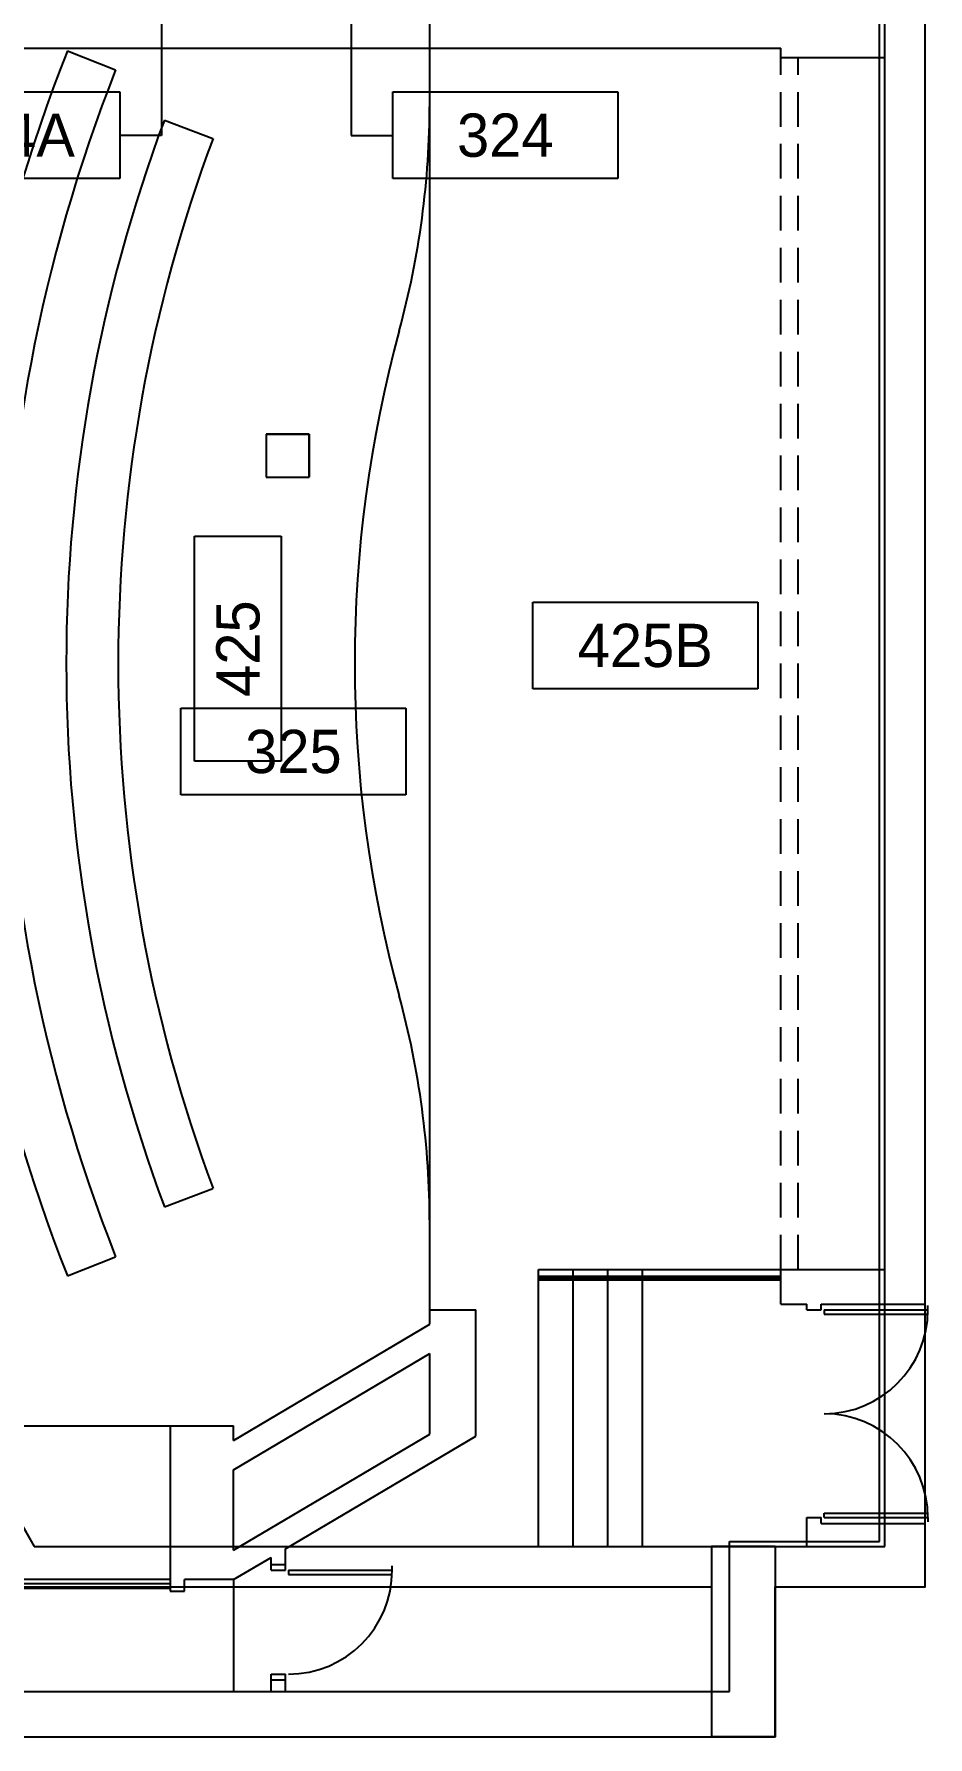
# Model space of a CAD drawing. Header units: inches. Extents: x -219 to 4035, y -10 to 4981.
# Drawn here: x 3650 to 3960, y 2234 to 2825 of the extents above; entities that cross this region are included whole.
import ezdxf
from ezdxf.enums import TextEntityAlignment as Align

# ---------------------------------------------------------------- set-up
doc = ezdxf.new("R2010")
doc.units = ezdxf.units.IN
doc.header["$LTSCALE"] = 48
doc.header["$MEASUREMENT"] = 0
doc.linetypes.add('HIDDEN', pattern=[0.375, 0.25, -0.125])
doc.layers.get('0').update_dxf_attribs({"color": 13, "linetype": 'CONTINUOUS'})
for name, color, linetype in [('F1-BLDG3', 161, 'CONTINUOUS'), ('F2-BLDG1', 7, 'CONTINUOUS'), ('F3-BLDG1', 7, 'CONTINUOUS'), ('F3-BLDG2', 2, 'HIDDEN'), ('F3-DOOR1', 3, 'CONTINUOUS'), ('f3-handrail', 3, 'CONTINUOUS'), ('F3-RMNOS', 3, 'CONTINUOUS'), ('F3-STAIR1', 24, 'CONTINUOUS'), ('F4-BLDG1', 7, 'CONTINUOUS'), ('F4-BLDG3', 161, 'CONTINUOUS'), ('F4-BLDG4', 2, 'CONTINUOUS'), ('F4-DOOR1', 3, 'CONTINUOUS'), ('F4-DOORJMB', 32, 'CONTINUOUS'), ('F4-RMNOS', 3, 'CONTINUOUS'), ('F5-BLDG3', 161, 'CONTINUOUS'), ('F6-BLDG1', 7, 'CONTINUOUS')]:
    doc.layers.add(name, color=color, linetype=linetype)
doc.layers.add('F2-COLUMN1', color=8, linetype='CONTINUOUS', plot=False)
doc.layers.add('F3-COLUMN1', color=8, linetype='CONTINUOUS', plot=False)
doc.styles.add('ORIG-RMNOS', font='noting.shx')

# ---------------------------------------------------------------- blocks, each defined once
blk = doc.blocks.new('L-20C13')
for p, q in [((-7.5, 7.5), (-7.5, -7.5)), ((-7.5, 7.5), (7.5, 7.5)), ((7.5, 7.5), (7.5, -7.5)), ((-7.5, -7.5), (7.5, -7.5))]:
    blk.add_line(p, q)
blk = doc.blocks.new('L-20C11')
for p, q in [((-11, 11), (11, 11)), ((-11, 11), (-11, -55)), ((11, 11), (11, -55)), ((-11, -55), (11, -55))]:
    blk.add_line(p, q)
blk = doc.blocks.new('ADR-36DL')
for p, q in [((0, 37), (-1.5, 37)), ((0, 1), (0, 37)), ((1.5, 1), (1.5, 36.97)), ((70.5, 1), (70.5, 36.97)), ((72, 1), (72, 37)), ((72, 37), (73.5, 37)), ((0, 1), (1.5, 1)), ((72, 1), (70.5, 1))]:
    blk.add_line(p, q)
for centre, start, end in [((0, 1), 0, 90), ((72, 1), 90, 180)]:
    blk.add_arc(centre, 36, start, end)
blk = doc.blocks.new('ADR-36L')
for p, q in [((0, 37), (-1.5, 37)), ((0, 1), (0, 37)), ((1.5, 1), (1.5, 36.97)), ((0, 1), (1.5, 1))]:
    blk.add_line(p, q)
blk.add_arc((0, 1), 36, 0, 90)
blk = doc.blocks.new('rmnos')
at = {"color": 11}
for p, q in [((-0.40625, 0.15625), (0.40625, 0.15625)), ((-0.40625, -0.15625), (-0.40625, 0.15625)), ((0.40625, 0.15625), (0.40625, -0.15625)), ((0.40625, -0.15625), (-0.40625, -0.15625))]:
    blk.add_line(p, q, dxfattribs=at)
at = {"color": 9, "style": 'ORIG-RMNOS'}
blk.add_attdef('ROOM', text='', height=0.15625, dxfattribs=at).set_placement((0, 0), align=Align.MIDDLE)

msp = doc.modelspace()

# ---------------------------------------------------------------- linework, layer by layer
at = {"layer": 'F1-BLDG3'}
for p, q in [((3959, 2286.5), (3959, 2926.5)), ((3151, 2286.5), (3885, 2286.5)), ((3885, 2286.5), (3885, 2234.5)), ((3907, 2234.5), (3907, 2286.5)), ((3907, 2286.5), (3959, 2286.5)), ((3885, 2234.5), (3907, 2234.5))]:
    msp.add_line(p, q, dxfattribs=at)
at = {"layer": 'F2-BLDG1'}
for p, q in [((3959, 2286.5), (3959, 2926.5)), ((3945, 2300.5), (3945, 2912.5)), ((3745.5, 2686), (3730.5, 2686)), ((3730.5, 2686), (3730.5, 2671)), ((3745.5, 2671), (3745.5, 2686)), ((3730.5, 2671), (3745.5, 2671)), ((3650.08, 2300.5), (3945, 2300.5)), ((3151, 2286.5), (3885, 2286.5)), ((3885, 2286.5), (3885, 2234.5)), ((3907, 2286.5), (3959, 2286.5)), ((3907, 2234.5), (3907, 2286.5)), ((3885, 2234.5), (3907, 2234.5))]:
    msp.add_line(p, q, dxfattribs=at)
msp.add_arc((4187, 2606.5), 618, 150.32065, 209.67935, dxfattribs=at)
at = {"layer": 'F3-BLDG1'}
for p, q in [((3959, 2384.5), (3959, 2828.5)), ((3606.96, 2819.75), (3909, 2819.75)), ((3909, 2816.5), (3909, 2819.75)), ((3909, 2816.5), (3945, 2816.5)), ((3945, 2396.5), (3945, 2816.5)), ((3745.5, 2686), (3730.5, 2686)), ((3730.5, 2686), (3730.5, 2671)), ((3745.5, 2671), (3745.5, 2686)), ((3730.5, 2671), (3745.5, 2671)), ((3909, 2396.5), (3945, 2396.5)), ((3909, 2384.5), (3909, 2396.5)), ((3909, 2384.5), (3918, 2384.5)), ((3918, 2382.5), (3918, 2384.5)), ((3923, 2382.5), (3923, 2384.5)), ((3923, 2384.5), (3959, 2384.5)), ((3918, 2382.5), (3923, 2382.5)), ((3918, 2310.5), (3923, 2310.5)), ((3918, 2300.5), (3918, 2310.5)), ((3923, 2308.5), (3923, 2310.5)), ((3923, 2308.5), (3959, 2308.5)), ((3959, 2286.5), (3959, 2308.5)), ((3650.08, 2300.5), (3918, 2300.5)), ((3151, 2286.5), (3885, 2286.5)), ((3885, 2286.5), (3885, 2234.5)), ((3907, 2286.5), (3959, 2286.5)), ((3907, 2234.5), (3907, 2286.5)), ((3885, 2234.5), (3907, 2234.5))]:
    msp.add_line(p, q, dxfattribs=at)
msp.add_arc((4187, 2606.5), 618, 159.81425, 209.67935, dxfattribs=at)
at = {"layer": 'F3-BLDG2'}
for p, q in [((3909, 2396.5), (3909, 2816.5)), ((3915, 2396.5), (3915, 2816.5))]:
    msp.add_line(p, q, dxfattribs=at)
at = {"layer": 'f3-handrail', "const_width": 2}
msp.add_lwpolyline([(3825, 2393.5), (3909, 2393.5)], dxfattribs=at)
at = {"layer": 'F3-RMNOS', "color": 4}
for p, q in [((3694.28, 2857.45), (3694.28, 2789.49)), ((3760.02, 2857.45), (3760.02, 2789.49)), ((3694.28, 2789.49), (3679.83, 2789.49)), ((3760.02, 2789.49), (3774.46, 2789.49))]:
    msp.add_line(p, q, dxfattribs=at)
at = {"layer": 'F3-STAIR1'}
for p, q in [((3825, 2300.5), (3825, 2396.5)), ((3825, 2396.5), (3909, 2396.5)), ((3837, 2300.5), (3837, 2396.5)), ((3849, 2300.5), (3849, 2396.5)), ((3861, 2300.5), (3861, 2396.5))]:
    msp.add_line(p, q, dxfattribs=at)
at = {"layer": 'F4-BLDG1'}
for p, q in [((3959, 2286.5), (3959, 2926.5)), ((3943.25, 2302.25), (3943.25, 2910.75)), ((3787.25, 2377.5), (3787.25, 2382.5)), ((3787.25, 2382.5), (3803.25, 2382.5)), ((3803.25, 2338.75), (3803.25, 2382.5)), ((3719.25, 2337.25), (3787.25, 2377.5)), ((3697.25, 2342.25), (3719.25, 2342.25)), ((3697.25, 2342.25), (3697.25, 2285.02)), ((3719.25, 2337.25), (3719.25, 2342.25)), ((3737.25, 2299.68), (3803.25, 2338.75)), ((3891.25, 2302.25), (3943.25, 2302.25)), ((3891.25, 2250.25), (3891.25, 2302.25)), ((3719.25, 2289.02), (3732.25, 2296.72)), ((3732.25, 2294.25), (3732.25, 2296.72)), ((3737.25, 2294.25), (3737.25, 2299.68)), ((3732.25, 2294.25), (3737.25, 2294.25)), ((3697.25, 2285.02), (3702.25, 2285.02)), ((3702.25, 2285.02), (3702.25, 2289.02)), ((3719.25, 2289.02), (3702.25, 2289.02)), ((3907, 2286.5), (3959, 2286.5)), ((3907, 2234.5), (3907, 2286.5)), ((3732.25, 2250.25), (3732.25, 2254.25)), ((3732.25, 2254.25), (3737.25, 2254.25)), ((3737.25, 2250.25), (3737.25, 2254.25)), ((3151.75, 2250.25), (3732.25, 2250.25)), ((3737.25, 2250.25), (3891.25, 2250.25)), ((3129, 2234.5), (3907, 2234.5))]:
    msp.add_line(p, q, dxfattribs=at)
at = {"layer": 'F4-BLDG3'}
for p, q in [((3787.25, 2800.66), (3787.25, 2830.5)), ((3661.63, 2818.75), (3678.37, 2812.14)), ((3695.26, 2794.75), (3712.12, 2788.45)), ((3695.26, 2418.25), (3712.12, 2424.55)), ((3787.25, 2382.5), (3787.25, 2412.34)), ((3661.63, 2394.25), (3678.37, 2400.86)), ((3719.25, 2327.08), (3787.25, 2367.33)), ((3787.25, 2339.44), (3787.25, 2367.33)), ((3719.25, 2299.19), (3787.25, 2339.44)), ((3719.25, 2299.19), (3719.25, 2327.08)), ((3697.25, 2289.02), (3274.21, 2289.02)), ((3719.25, 2289.02), (3719.25, 2250.25))]:
    msp.add_line(p, q, dxfattribs=at)
for centre, radius, start, end in [((4199.25, 2606.5), 578, 158.45607, 201.54393), ((4199.25, 2606.5), 560, 158.45607, 201.54393), ((3487.25, 2800.66), 300, 344.74615, 360), ((4199.25, 2606.5), 538, 159.51837, 200.48163), ((4199.25, 2606.5), 520, 159.51837, 200.48163), ((4199.25, 2606.5), 438, 164.74615, 195.25385), ((3487.25, 2412.34), 300, 0, 15.25385)]:
    msp.add_arc(centre, radius, start, end, dxfattribs=at)
at = {"layer": 'F4-BLDG4'}
for p, q in [((3697.25, 2287.52), (3264.44, 2287.52)), ((3264.44, 2286.02), (3697.25, 2286.02))]:
    msp.add_line(p, q, dxfattribs=at)
at = {"layer": 'F4-DOORJMB'}
for p, q in [((3732.25, 2292.25), (3732.25, 2294.25)), ((3732.25, 2292.25), (3737.25, 2292.25)), ((3737.25, 2292.25), (3737.25, 2294.25)), ((3732.25, 2256.25), (3737.25, 2256.25)), ((3732.25, 2254.25), (3732.25, 2256.25)), ((3737.25, 2254.25), (3737.25, 2256.25))]:
    msp.add_line(p, q, dxfattribs=at)
at = {"layer": 'F5-BLDG3'}
msp.add_lwpolyline([(3101, 2268.5), (3101, 2285.5), (3129, 2285.5), (3129, 2234.5), (3907, 2234.5), (3907, 2286.5), (3959, 2286.5), (3959, 2926.5), (3907, 2926.5), (3907, 2974.5), (3916, 2974.5), (3916, 2993), (3907, 2993), (3907, 3157), (3727, 3157), (3727, 2978.5), (3129, 2978.5), (3129, 2926.5), (2987, 2926.5)], dxfattribs=at)
at = {"layer": 'F6-BLDG1'}
for p, q in [((3959, 2286.5), (3959, 2926.5)), ((3943.25, 2302.25), (3943.25, 2910.75)), ((3787.25, 2377.5), (3787.25, 2835.5)), ((3719.25, 2337.25), (3787.25, 2377.5)), ((3233.15, 2342.25), (3719.25, 2342.25)), ((3719.25, 2337.25), (3719.25, 2342.25)), ((3891.25, 2250.25), (3891.25, 2302.25)), ((3891.25, 2302.25), (3943.25, 2302.25)), ((3907, 2234.5), (3907, 2286.5)), ((3907, 2286.5), (3959, 2286.5)), ((3151, 2250.25), (3891.25, 2250.25)), ((3129, 2234.5), (3907, 2234.5))]:
    msp.add_line(p, q, dxfattribs=at)

# ---------------------------------------------------------------- block references
at = {"layer": 'F2-COLUMN1'}
msp.add_blockref('L-20C13', (3738, 2678.5), dxfattribs=at)
at = {"layer": 'F2-COLUMN1', "xscale": -1}
msp.add_blockref('L-20C11', (3896, 2289.5), dxfattribs=at)
at = {"layer": 'F3-COLUMN1'}
msp.add_blockref('L-20C13', (3738, 2678.5), dxfattribs=at)
at = {"layer": 'F3-COLUMN1', "xscale": -1}
msp.add_blockref('L-20C11', (3896, 2289.5), dxfattribs=at)
at = {"layer": 'F3-DOOR1', "rotation": 270}
msp.add_blockref('ADR-36DL', (3923, 2382.5), dxfattribs=at)
at = {"layer": 'F3-RMNOS'}
ref = msp.add_blockref('rmnos', (3640.83, 2789.56), dxfattribs=dict(at, xscale=96, yscale=96, zscale=96))
ref.add_attrib('ROOM', '324A', dxfattribs={"layer": '0', "color": 9, "height": 15, "style": 'ORIG-RMNOS'}).set_placement((3640.83, 2789.56), align=Align.MIDDLE)
ref = msp.add_blockref('rmnos', (3813.46, 2789.56), dxfattribs=dict(at, xscale=96, yscale=96, zscale=96))
ref.add_attrib('ROOM', '324', dxfattribs={"layer": '0', "color": 9, "height": 15, "style": 'ORIG-RMNOS'}).set_placement((3813.46, 2789.56), align=Align.MIDDLE)
ref = msp.add_blockref('rmnos', (3740, 2576), dxfattribs=dict(at, xscale=96, yscale=96, zscale=96))
ref.add_attrib('ROOM', '325', dxfattribs={"layer": '0', "color": 9, "height": 15, "style": 'ORIG-RMNOS'}).set_placement((3740, 2576), align=Align.MIDDLE)
at = {"layer": 'F4-DOOR1', "rotation": 270}
msp.add_blockref('ADR-36L', (3737.25, 2292.25), dxfattribs=at)
at = {"layer": 'F4-RMNOS'}
ref = msp.add_blockref('rmnos', (3720.75, 2611.62), dxfattribs=dict(at, xscale=96, yscale=96, zscale=96, rotation=90))
ref.add_attrib('ROOM', '425', dxfattribs={"layer": '0', "color": 9, "height": 15, "rotation": 90, "style": 'ORIG-RMNOS'}).set_placement((3720.75, 2611.62), align=Align.MIDDLE)
ref = msp.add_blockref('rmnos', (3862, 2612.75), dxfattribs=dict(at, xscale=96, yscale=96, zscale=96))
ref.add_attrib('ROOM', '425B', dxfattribs={"layer": '0', "color": 9, "height": 15, "style": 'ORIG-RMNOS'}).set_placement((3862, 2612.75), align=Align.MIDDLE)

doc.saveas('drawing.dxf')
